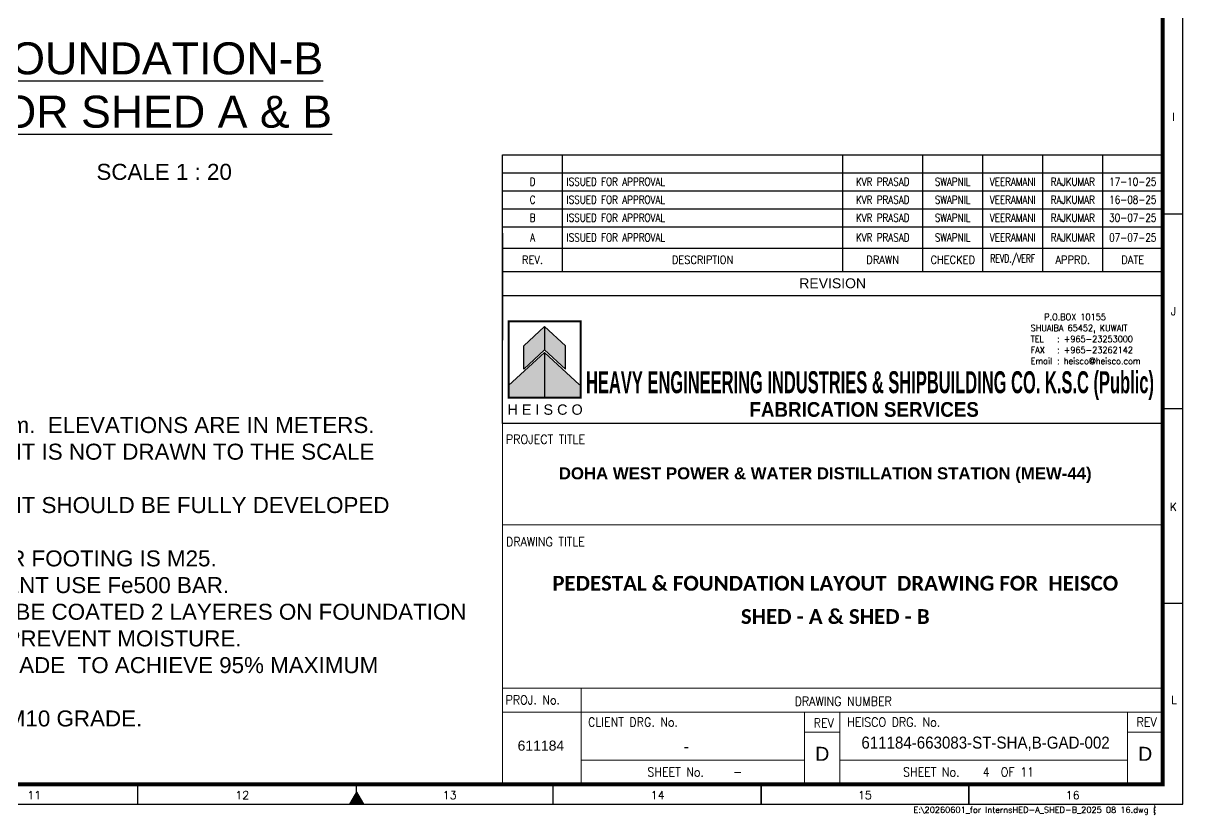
# Model space of a CAD drawing. Header units: millimetres. Extents: x -1055 to 11244, y -20673 to 2560.
# Drawn here: x 3910.1 to 4199.9, y 1149.2 to 1347 of the extents above; entities that cross this region are included whole.
import ezdxf
from ezdxf.enums import TextEntityAlignment as Align

# ---------------------------------------------------------------- set-up
doc = ezdxf.new("R2010")
doc.units = ezdxf.units.MM
for name, color, linetype in [('BORDER', 6, 'Continuous'), ('HEISCO', 7, 'Continuous'), ('TABLE', 4, 'Continuous')]:
    doc.layers.add(name, color=color, linetype=linetype)
doc.styles.add('arial', font='arial.ttf')
doc.styles.add('HEISCO', font='ariblk.ttf')
doc.styles.add('HEISCO.', font='arial.ttf')
doc.styles.add('LOGO', font='ROMANS.SHX')
doc.styles.add('ROMANS', font='romans.shx', dxfattribs={"width": 0.8})
doc.styles.get("Standard").update_dxf_attribs({"font": 'arial.ttf'})

# ---------------------------------------------------------------- blocks, each defined once
blk = doc.blocks.new('A1B')
at = {"layer": 'BORDER', "color": 1}
for p, q in [((837, 150.51), (832, 150.51)), ((837, 101.84), (832, 101.84)), ((837, 53.17), (832, 53.17)), ((575.81, 8), (575.81, 3)), ((679.69, 3), (679.69, 8)), ((731.63, 3), (731.63, 8)), ((731.63, 8), (731.63, 3)), ((731.63, 3), (731.63, 8)), ((783.56, 3), (783.56, 8)), ((783.56, 8), (783.56, 3))]:
    blk.add_line(p, q, dxfattribs=at)
at = {"layer": 'BORDER'}
for p, q in [((630.5, 6), (628.77, 3)), ((630.5, 3), (630.5, 8)), ((630.5, 6), (632.23, 3))]:
    blk.add_line(p, q, dxfattribs=at)
blk.add_lwpolyline([(837, 3), (837, 590), (3, 590), (3, 3)], close=True, dxfattribs=at)
at = {"layer": 'BORDER', "const_width": 1}
blk.add_lwpolyline([(8, 8), (832, 8), (832, 585), (8, 585)], close=True, dxfattribs=at)
at = {"layer": 'BORDER'}
blk.add_solid([(632.23, 3), (628.77, 3), (630.5, 6)], dxfattribs=at)
at = {"color": 11, "insert": (830.38, 1.34), "char_height": 1.5, "width": 401.355, "attachment_point": 6, "style": 'ROMANS'}
blk.add_mtext('{\\W1;\\C1;E:\\20260601_for Interns\\SHED-A_SHED-B_2025 08 16.dwg }', dxfattribs=at)
at = {"layer": 'BORDER', "color": 1, "style": 'ROMANS'}
for s, p in [('I', (834.69, 173.82)), ('J', (834.67, 125.23)), ('K', (834.62, 76.36)), ('L', (834.8, 28.07)), ('11', (549.97, 4.25)), ('12', (601.96, 4.25)), ('13', (653.79, 4.25)), ('14', (705.77, 4.25)), ('15', (757.56, 4.25)), ('16', (809.48, 4.25))]:
    blk.add_text(s, height=2, dxfattribs=at).set_placement(p, align=Align.CENTER)
blk = doc.blocks.new('A$C61D9601B')
at = {"layer": 'HEISCO'}
for color, points in [(34, [(5.84, -8.9), (5.84, -15.38), (11.66, -10.02), (11.66, -3.54)]), (40, [(11.66, -3.54), (11.66, -10.02), (17.48, -15.38), (17.48, -8.9)]), (142, [(1.66, -19.99), (1.66, -23.3), (11.66, -23.3), (11.66, -10.78)]), (138, [(11.66, -10.78), (11.66, -23.3), (21.66, -23.3), (21.66, -19.99)])]:
    blk.add_hatch(color=color, dxfattribs=at).paths.add_polyline_path(points)
blk.add_line((11.66, -10.78), (11.66, -23.3))
blk.add_line((11.66, -10.78), (11.66, -23.3))
at = {"layer": 'HEISCO', "color": 142, "true_color": 0x00a8e1}
blk.add_line((11.66, -10.78), (1.66, -19.99), dxfattribs=at)
at = {"layer": 'HEISCO', "color": 138, "true_color": 0x004961}
for q in [(11.66, -23.3), (21.38, -19.73), (11.66, -23.3)]:
    blk.add_line((11.66, -10.78), q, dxfattribs=at)
at = {"layer": 'HEISCO', "color": 142, "true_color": 0x00a8e1, "const_width": 0.559}
blk.add_lwpolyline([(21.66, -23.3), (21.66, -2.17), (1.66, -2.17), (1.66, -23.3)], close=True, dxfattribs=at)
at = {"layer": 'HEISCO', "color": 34, "true_color": 0xa85400}
blk.add_lwpolyline([(5.84, -8.9), (11.66, -3.54), (11.66, -10.02), (5.84, -15.38)], close=True, dxfattribs=at)
at = {"layer": 'HEISCO', "color": 40, "true_color": 0xffc038}
blk.add_lwpolyline([(17.48, -8.9), (11.66, -3.54), (11.66, -10.02), (17.48, -15.38)], close=True, dxfattribs=at)
at = {"layer": 'HEISCO', "color": 7, "linetype": 'Continuous', "style": 'HEISCO.'}
blk.add_text('H E I S C O', height=2.8666, dxfattribs=at).set_placement((11.77, -26.65), align=Align.MIDDLE_CENTER)
blk = doc.blocks.new('165-HEISCO')
at = {"layer": 'HEISCO', "color": 6}
blk.add_lwpolyline([(0, 32), (165, 32), (165, 0), (0, 0)], close=True, dxfattribs=at)
at = {"layer": 'HEISCO', "xscale": 0.9, "yscale": 0.9, "zscale": 0.9}
blk.add_blockref('A$C61D9601B', (0.03, 27.46), dxfattribs=at)
at = {"layer": 'HEISCO', "color": 7, "linetype": 'ByBlock', "style": 'HEISCO', "width": 0.471616}
blk.add_text('HEAVY ENGINEERING INDUSTRIES & SHIPBUILDING CO. K.S.C (Public)', height=5.5, dxfattribs=at).set_placement((20.87, 7.57), (162.79, 7.57), align=Align.FIT)
at = {"layer": 'HEISCO', "color": 7, "linetype": 'ByBlock', "style": 'HEISCO', "width": 0.8}
blk.add_text('FABRICATION SERVICES', height=3.6667, dxfattribs=at).set_placement((90.37, 3.51), align=Align.MIDDLE_CENTER)
at = {"layer": 'HEISCO', "color": 3, "insert": (131.98, 27.45), "char_height": 1.65, "width": 30.9183, "attachment_point": 1, "style": 'LOGO'}
blk.add_mtext('\\pxsm1,ql;   {\\W0.9;P.O.BOX 10155\\P\\pt3,4;SHUAIBA 65452, KUWAIT \\P\\pt4;TEL^I: +965-23253000 \\PFAX^I: +965-23262142 \\PEmail^I: heisco@heisco.com}', dxfattribs=at)
blk = doc.blocks.new('*T29014')
at = {"layer": 'TABLE', "color": 4}
for p, q in [((0, 35.16), (165, 35.16)), ((0, 0), (0, 35.16)), ((15, 6), (15, 35.16)), ((85, 6), (85, 35.16)), ((105, 6), (105, 35.16)), ((120, 6), (120, 35.16)), ((135, 6), (135, 35.16)), ((150, 6), (150, 35.16)), ((165, 0), (165, 35.16)), ((0, 11.77), (165, 11.77)), ((0, 6), (15, 6)), ((0, 0), (165, 0))]:
    blk.add_line(p, q, dxfattribs=at)
at = {"layer": 'TABLE', "color": 8}
for p, q in [((0, 30.66), (165, 30.66)), ((0, 26.16), (165, 26.16)), ((0, 21.66), (165, 21.66)), ((0, 17.16), (165, 17.16))]:
    blk.add_line(p, q, dxfattribs=at)
at = {"layer": 'TABLE', "color": 0, "lineweight": -2}
blk.add_line((15, 6), (165, 6), dxfattribs=at)
at = {"layer": 'TABLE', "color": 7}
for s, insert, char_height, width, attachment_point, style in [('D', (7.5, 28.41), 2, 13, 5, 'ROMANS'), ('ISSUED FOR APPROVAL', (16, 28.41), 2, 68, 4, 'ROMANS'), ('KVR PRASAD', (95, 28.41), 2, 18, 5, 'ROMANS'), ('SWAPNIL', (112.5, 28.41), 2, 13, 5, 'ROMANS'), ('VEERAMANI', (127.5, 28.41), 2, 13, 5, 'ROMANS'), ('RAJKUMAR', (142.5, 28.41), 2, 13, 5, 'ROMANS'), ('17-10-25', (157.5, 28.41), 2, 13, 5, 'ROMANS'), ('C', (7.5, 23.91), 2, 13, 5, 'ROMANS'), ('ISSUED FOR APPROVAL', (16, 23.91), 2, 68, 4, 'ROMANS'), ('KVR PRASAD', (95, 23.91), 2, 18, 5, 'ROMANS'), ('SWAPNIL', (112.5, 23.91), 2, 13, 5, 'ROMANS'), ('VEERAMANI', (127.5, 23.91), 2, 13, 5, 'ROMANS'), ('RAJKUMAR', (142.5, 23.91), 2, 13, 5, 'ROMANS'), ('16-08-25', (157.5, 23.91), 2, 13, 5, 'ROMANS'), ('B', (7.5, 19.41), 2, 13, 5, 'ROMANS'), ('ISSUED FOR APPROVAL', (16, 19.41), 2, 68, 4, 'ROMANS'), ('KVR PRASAD', (95, 19.41), 2, 18, 5, 'ROMANS'), ('SWAPNIL', (112.5, 19.41), 2, 13, 5, 'ROMANS'), ('VEERAMANI', (127.5, 19.41), 2, 13, 5, 'ROMANS'), ('RAJKUMAR', (142.5, 19.41), 2, 13, 5, 'ROMANS'), ('30-07-25', (157.5, 19.41), 2, 13, 5, 'ROMANS'), ('{\\W0.9;REV.}', (7.5, 8.89), 2, 13, 5, 'ROMANS'), ('{\\W0.9;DESCRIPTION}', (50, 8.89), 2, 68, 5, 'ROMANS'), ('{\\W0.9;DRAWN}', (95, 8.89), 2, 18, 5, 'ROMANS'), ('{\\W0.9;CHECKED}', (112.5, 8.89), 2, 13, 5, 'ROMANS'), ('{\\W0.7;REVD./VERF}', (127.5, 8.89), 2, 13, 5, 'ROMANS'), ('{\\W0.9;APPRD.}', (142.5, 8.89), 2, 13, 5, 'ROMANS'), ('{\\W0.9;DATE}', (157.5, 8.89), 2, 13, 5, 'ROMANS'), ('{\\C7;REVISION}', (82.5, 3), 2.5, 163, 5, 'arial')]:
    blk.add_mtext(s, dxfattribs=dict(at, insert=insert, char_height=char_height, width=width, attachment_point=attachment_point, style=style))
at = {"layer": 'TABLE', "color": 3, "char_height": 2, "style": 'ROMANS'}
for s, insert, width, attachment_point in [('A', (7.5, 14.46), 13, 5), ('ISSUED FOR APPROVAL', (16, 14.46), 68, 4), ('KVR PRASAD', (95, 14.46), 18, 5), ('SWAPNIL', (112.5, 14.46), 13, 5), ('VEERAMANI', (127.5, 14.46), 13, 5), ('RAJKUMAR', (142.5, 14.46), 13, 5), ('07-07-25', (157.5, 14.46), 13, 5)]:
    blk.add_mtext(s, dxfattribs=dict(at, insert=insert, width=width, attachment_point=attachment_point))

msp = doc.modelspace()

# ---------------------------------------------------------------- linework, layer by layer
at = {"layer": 'BORDER'}
for p, q in [((4029.929919, 1314.174892), (4194.929919, 1314.174892)), ((4029.929919, 1294.550858), (4029.929919, 1267.810147)), ((4194.929919, 1294.550858), (4194.929919, 1267.810147)), ((4029.929919, 1278.987985), (4194.929919, 1278.987985))]:
    msp.add_line(p, q, dxfattribs=at)
at = {"layer": 'BORDER', "color": 8, "lineweight": 0}
for p, q in [((4105.415814, 1169.838959), (4114.233699, 1169.838959)), ((4186.112034, 1169.838959), (4194.929919, 1169.838959))]:
    msp.add_line(p, q, dxfattribs=at)
at = {"layer": 'BORDER', "color": 6, "lineweight": 0}
msp.add_lwpolyline([(4029.929919, 1246.987985), (4194.929919, 1246.987985), (4194.929919, 1156.838959), (4029.929919, 1156.838959)], close=True, dxfattribs=at)
for points in [[(4029.929919, 1221.639762), (4194.929919, 1221.639762)], [(4029.929919, 1180.838959), (4194.929919, 1180.838959)], [(4049.59666, 1180.838959), (4049.59666, 1156.838959)], [(4029.929919, 1174.838959), (4194.929919, 1174.838959)], [(4105.415814, 1174.838959), (4105.415814, 1156.838959)], [(4114.233699, 1174.838959), (4114.233699, 1156.838959)], [(4186.112034, 1174.838959), (4186.112034, 1156.838959)]]:
    msp.add_lwpolyline(points, dxfattribs=at)
at = {"layer": 'BORDER', "color": 8, "lineweight": 0}
for points in [[(4049.59666, 1162.838959), (4105.415814, 1162.838959)], [(4114.233699, 1162.838959), (4186.112034, 1162.838959)]]:
    msp.add_lwpolyline(points, dxfattribs=at)

# ---------------------------------------------------------------- block references
for name, p in [('A1B', (3362.929919, 1148.838959)), ('*T29014', (4029.929919, 1279.016797))]:
    msp.add_blockref(name, p)
at = {"layer": 'HEISCO'}
msp.add_blockref('165-HEISCO', (4029.929919, 1246.987985), dxfattribs=at)

# ---------------------------------------------------------------- texts
for s, insert, char_height, width, attachment_point in [('{\\LFOUNDATION-B\\PFOR SHED A & B}', (3942.605875, 1331.53701), 8, 225.35033557, 5), ('SCALE 1 : 20', (3928.441661, 1311.888723), 4, 66.42833482, 1)]:
    msp.add_mtext(s, dxfattribs=dict(insert=insert, char_height=char_height, width=width, attachment_point=attachment_point))
at = {"color": 130, "insert": (3827.487361, 1255.279938), "char_height": 4, "width": 255.85688563, "attachment_point": 1}
msp.add_mtext('NOTE:\\P1. ALL DIMENSIONS ARE IN mm.  ELEVATIONS ARE IN METERS.\\P2. PEDESTAL REINFORCEMENT IS NOT DRAWN TO THE SCALE\\P    FOR CLARITY.\\P3. PEDESTAL REINFORCEMENT SHOULD BE FULLY DEVELOPED\\P    IN THE FOUNDATION.\\P4.  GRADE OF CONCRETE FOR FOOTING IS M25.\\P5.  FOR STEEL REINFORCEMENT USE Fe500 BAR.\\P6.  BITUMEN GRADE 85/25 TO BE COATED 2 LAYERES ON FOUNDATION\\P    CONCRETE  SURFACE TO PREVENT MOISTURE.\\P7.  WELL COMPACTED SUBGRADE  TO ACHIEVE 95% MAXIMUM\\P    DRY DENSITY.\\P8.  PCC LAYER SHALL BE OF M10 GRADE.', dxfattribs=at)
at = {"layer": 'BORDER', "color": 3, "style": 'ROMANS', "width": 0.9}
for s, p in [('PROJECT TITLE', (4030.765517, 1241.922219)), ('DRAWING TITLE', (4030.792542, 1216.296646)), ('PROJ. No.', (4030.669942, 1176.779741)), ('DRAWING NUMBER', (4102.919314, 1176.431458)), ('CLIENT DRG. No.', (4051.301734, 1171.23447)), ('HEISCO DRG. No.', (4116.056722, 1171.214711)), ('SHEET No.    -', (4066.128194, 1158.762709)), ('SHEET No.   4  OF 11', (4130.014337, 1158.762709))]:
    msp.add_text(s, height=2.25, dxfattribs=at).set_placement(p)
for p in [(4110.205048, 1171.008653), (4190.901268, 1171.219813)]:
    msp.add_text('REV', height=2.25, dxfattribs=at).set_placement(p, align=Align.CENTER)
at = {"layer": 'BORDER', "color": 7, "style": 'arial'}
for s, insert, char_height, width, attachment_point in [('{\\fArial|b1|i0|c0|p34;DOHA WEST POWER & WATER DISTILLATION STATION (MEW-44)}', (4110.568882, 1234.081652), 3, 163.24464911, 5), ('{\\fCalibri|b1|i0|c0|p2;\\H1.2308x;PEDESTAL & FOUNDATION LAYOUT  DRAWING FOR  HEISCO}', (4113.077515, 1207.038375), 3, 163.24464911, 5), ('{\\fCalibri|b1|i0|c0|p2;\\H1.2308x;SHED - A & SHED - B}', (4113.077515, 1198.719101), 3, 163.24464911, 5), ('{\\W0.9;611184-663083-ST-SHA,B-GAD-002}', (4150.63248, 1168.73047), 3, 43.61317739, 2), ('611184', (4039.52276, 1167.728869), 2.5, 24.94987634, 2), ('-', (4075.889238, 1167.836301), 3, 47.48534094, 2), ('D', (4109.828442, 1164.426289), 3.5, 6.29727831, 5), ('D', (4190.524663, 1164.426289), 3.5, 8.40928889, 5)]:
    msp.add_mtext(s, dxfattribs=dict(at, insert=insert, char_height=char_height, width=width, attachment_point=attachment_point))

doc.saveas('drawing.dxf')
